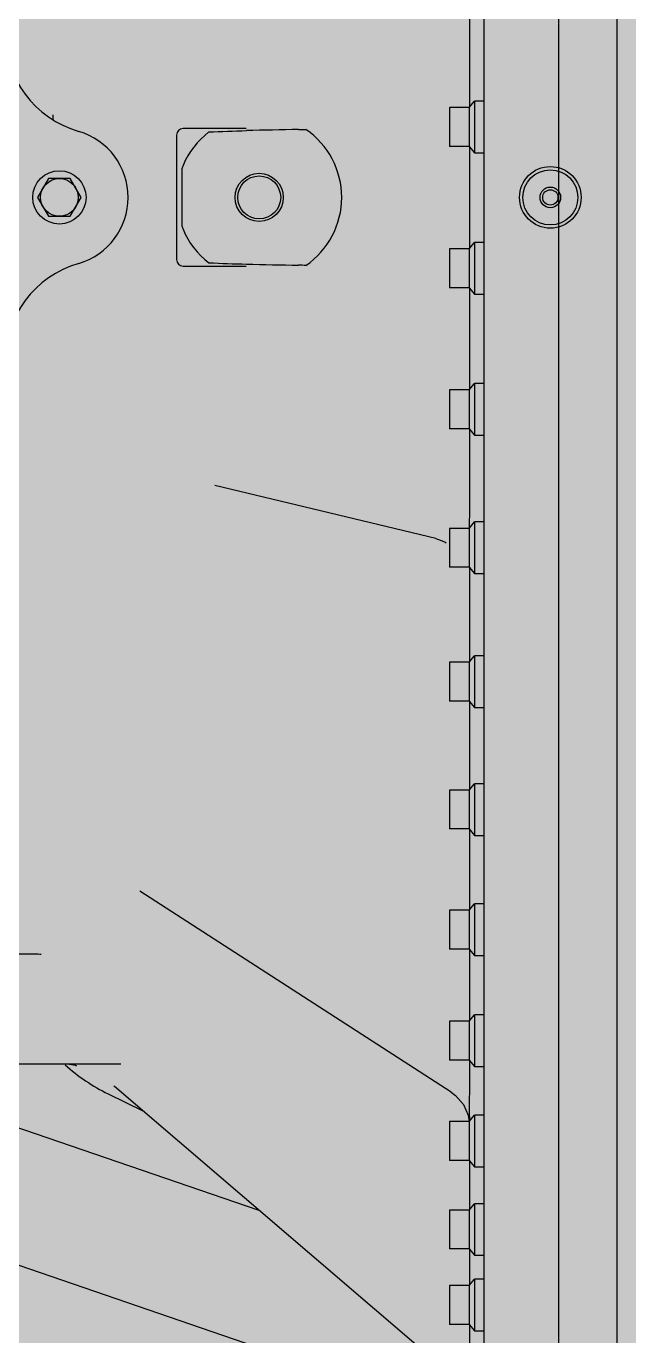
# Model space of a CAD drawing. Header units: millimetres. Extents: x -18489 to 17339, y -1599 to 10961.
# Drawn here: x -16792.3 to -16764.6, y 1536.7 to 1597.1 of the extents above; entities that cross this region are included whole.
import ezdxf

# ---------------------------------------------------------------- set-up
doc = ezdxf.new("R2010")
doc.units = ezdxf.units.MM
for name, color, linetype in [('188K-SM-03-F10-MECH-EQ-Y2257103$0$0 Xref', 8, 'Continuous'), ('188K-SM-03-F10-MECH-EQ-Y2257103$0$M-EQU-FOUNDATION', 8, 'Continuous'), ('188K-SM-03-F10-MECH-EQ-Y2257103$0$Micron CUP L10 HVAC EQU$0$M-MECH-EQU', 136, 'Continuous'), ('188K-SM-03-F10-MECH-EQ-Y2257103$0$Micron CUP L10 HVAC EQU$0$M-PHASE1 AREA', 252, 'Continuous')]:
    doc.layers.add(name, color=color, linetype=linetype)
pattern_1 = [(50, (4473.52, 709.2), (54.6554, -4.78173), [5.715, -62.865]), (355, (4473.52, 709.2), (-10.57303, 57.31705), [4.572, -50.29218]), (100.45144, (4478.076, 708.8), (44.08237, 52.53533), [4.857, -53.42707]), (46.1842, (4473.52, 724.44), (81.32371, -12.6127), [8.5725, -94.2975]), (96.63556, (4480.3, 723.39), (71.22124, 74.22784), [7.2855, -80.14068]), (351.18415, (4473.52, 724.44), (71.22124, 74.22784), [6.858, -75.43792]), (21, (4481.14, 720.63), (45.48432, -30.67956), [5.715, -62.865]), (326, (4481.14, 720.63), (18.54061, 55.25639), [4.572, -50.292]), (71.45144, (4484.93, 718.07), (64.02493, 24.57683), [4.857, -53.42698]), (37.5, (4473.521, 709.2), (0.926581, 25.366512), [0, -49.6824, 0, -51.054, 0, -50.4825]), (7.5, (4473.52, 709.2), (20.0459, 30.054172), [0, -29.1084, 0, -48.5394, 0, -19.2405]), (327.5, (4456.529, 709.2), (40.677179, -1.718623), [0, -19.05, 0, -59.436, 0, -78.867]), (317.5, (4448.91, 709.2), (44.438754, 7.62795), [0, -24.765, 0, -39.4716, 0, -56.007])]

# ---------------------------------------------------------------- blocks, each defined once
blk = doc.blocks.new('188K-SM-03-F10-MECH-EQ-Y2257103$0$Micron CUP L10 HVAC EQU$0$A$C0c53ceb0')
at = {"layer": '188K-SM-03-F10-MECH-EQ-Y2257103$0$Micron CUP L10 HVAC EQU$0$M-PHASE1 AREA'}
for p, q in [((-6246.39325, 8178.91829), (-6246.39325, 4934.33106)), ((-6219.49758, 7377.49283), (-6219.49758, 6056.73369)), ((-6280.9009, 7323.20014), (-6280.9009, 6111.62646)), ((-6287.24421, 6759.29033), (-6287.24421, 6805.54597)), ((-6287.62481, 6758.84245), (-6296.75919, 6758.84245)), ((-6296.75919, 6758.84245), (-6296.75919, 6740.9543)), ((-6287.62481, 6758.84245), (-6285.11286, 6761.79844)), ((-6287.62481, 6758.84245), (-6287.62481, 6740.9543)), ((-6280.9009, 6761.79844), (-6285.11286, 6761.79844)), ((-6285.11286, 6761.79844), (-6285.11286, 6737.99831)), ((-6422.48375, 6746.08509), (-6422.48375, 6688.7415)), ((-6390.35531, 6749.12989), (-6419.43895, 6749.12989)), ((-6287.62481, 6740.9543), (-6296.75919, 6740.9543)), ((-6287.62481, 6740.9543), (-6285.11286, 6737.99831)), ((-6287.24421, 6694.08627), (-6287.24421, 6740.50642)), ((-6285.11286, 6737.99831), (-6280.9009, 6737.99831)), ((-6420.12669, 6730.59901), (-6420.12669, 6704.22758)), ((-6481.5645, 6726.13536), (-6486.60018, 6717.4133)), ((-6471.49313, 6726.13536), (-6481.5645, 6726.13536)), ((-6466.45744, 6717.4133), (-6471.49313, 6726.13536)), ((-6486.60018, 6717.4133), (-6481.5645, 6708.69123)), ((-6471.49313, 6708.69123), (-6466.45744, 6717.4133)), ((-6481.5645, 6708.69123), (-6471.49313, 6708.69123)), ((-6287.62481, 6693.6384), (-6296.75919, 6693.6384)), ((-6296.75919, 6693.6384), (-6296.75919, 6675.75024)), ((-6287.62481, 6693.6384), (-6285.11286, 6696.59438)), ((-6287.62481, 6693.6384), (-6287.62481, 6675.75024)), ((-6280.9009, 6696.59438), (-6285.11286, 6696.59438)), ((-6285.11286, 6696.59438), (-6285.11286, 6672.79425)), ((-6419.43895, 6685.69671), (-6390.35531, 6685.69671)), ((-6287.62481, 6675.75024), (-6296.75919, 6675.75024)), ((-6287.62481, 6675.75024), (-6285.11286, 6672.79425)), ((-6287.24421, 6629.04966), (-6287.24421, 6675.30236)), ((-6285.11286, 6672.79425), (-6280.9009, 6672.79425)), ((-6287.62481, 6628.60178), (-6285.11286, 6631.55777)), ((-6285.11286, 6631.55777), (-6285.11286, 6607.75764)), ((-6280.9009, 6631.55777), (-6285.11286, 6631.55777)), ((-6296.75919, 6628.60178), (-6296.75919, 6610.71363)), ((-6287.62481, 6628.60178), (-6296.75919, 6628.60178)), ((-6287.62481, 6628.60178), (-6287.62481, 6610.71363)), ((-6287.62481, 6610.71363), (-6296.75919, 6610.71363)), ((-6287.62481, 6610.71363), (-6285.11286, 6607.75764)), ((-6287.24421, 6574.0608), (-6287.24421, 6610.26575)), ((-6285.11286, 6607.75764), (-6280.9009, 6607.75764)), ((-6302.90931, 6560.04777), (-6404.9137, 6584.48883)), ((-6287.38841, 6564.91023), (-6287.24421, 6574.08451)), ((-6296.75919, 6564.79467), (-6296.75919, 6546.90651)), ((-6287.62481, 6564.79467), (-6296.75919, 6564.79467)), ((-6287.62481, 6564.79467), (-6285.11286, 6567.75065)), ((-6287.62481, 6564.79467), (-6287.62481, 6546.90651)), ((-6285.11286, 6567.75065), (-6285.11286, 6543.95053)), ((-6280.9009, 6567.75065), (-6285.11286, 6567.75065)), ((-6302.91377, 6560.04878), (-6302.16725, 6559.8524)), ((-6302.16725, 6559.8524), (-6299.99016, 6559.06362)), ((-6299.99016, 6559.06362), (-6298.60593, 6558.36097)), ((-6298.60593, 6558.36097), (-6298.25359, 6558.14726)), ((-6287.62481, 6546.90651), (-6296.75919, 6546.90651)), ((-6287.62481, 6546.90651), (-6285.11286, 6543.95053)), ((-6287.24421, 6503.46744), (-6287.24421, 6546.45863)), ((-6285.11286, 6543.95053), (-6280.9009, 6543.95053)), ((-6287.62481, 6503.01957), (-6285.11286, 6505.97555)), ((-6285.11286, 6505.97555), (-6285.11286, 6482.17542)), ((-6280.9009, 6505.97555), (-6285.11286, 6505.97555)), ((-6296.75919, 6503.01957), (-6296.75919, 6485.13141)), ((-6287.62481, 6503.01957), (-6296.75919, 6503.01957)), ((-6287.62481, 6503.01957), (-6287.62481, 6485.13141)), ((-6287.62481, 6485.13141), (-6296.75919, 6485.13141)), ((-6287.62481, 6485.13141), (-6285.11286, 6482.17542)), ((-6287.24421, 6444.50132), (-6287.24421, 6484.68353)), ((-6285.11286, 6482.17542), (-6280.9009, 6482.17542)), ((-6296.75919, 6444.05344), (-6296.75919, 6426.16529)), ((-6287.62481, 6444.05344), (-6296.75919, 6444.05344)), ((-6287.62481, 6444.05344), (-6285.11286, 6447.00943)), ((-6287.62481, 6444.05344), (-6287.62481, 6426.16529)), ((-6285.11286, 6447.00943), (-6285.11286, 6423.2093)), ((-6280.9009, 6447.00943), (-6285.11286, 6447.00943)), ((-6287.62481, 6426.16529), (-6296.75919, 6426.16529)), ((-6287.62481, 6426.16529), (-6285.11286, 6423.2093)), ((-6287.24421, 6389.0858), (-6287.24421, 6425.71741)), ((-6285.11286, 6423.2093), (-6280.9009, 6423.2093)), ((-6295.94828, 6304.7759), (-6439.43843, 6397.47139)), ((-6287.62481, 6388.63793), (-6285.11286, 6391.59391)), ((-6285.11286, 6391.59391), (-6285.11286, 6367.79379)), ((-6280.9009, 6391.59391), (-6285.11286, 6391.59391)), ((-6296.75919, 6388.63793), (-6296.75919, 6370.74977)), ((-6287.62481, 6388.63793), (-6296.75919, 6388.63793)), ((-6287.62481, 6388.63793), (-6287.62481, 6370.74977)), ((-6498.60356, 6368.53082), (-6486.53228, 6368.53082)), ((-6486.53262, 6368.53086), (-6485.55518, 6368.47346)), ((-6485.55518, 6368.47346), (-6484.93991, 6368.35722)), ((-6287.62481, 6370.74977), (-6296.75919, 6370.74977)), ((-6287.62481, 6370.74977), (-6285.11286, 6367.79379)), ((-6287.24421, 6337.91787), (-6287.24421, 6370.74977)), ((-6285.11286, 6367.79379), (-6280.9009, 6367.79379)), ((-6296.75919, 6337.47), (-6296.75919, 6319.58184)), ((-6287.62481, 6337.47), (-6296.75919, 6337.47)), ((-6287.62481, 6337.47), (-6285.11286, 6340.42598)), ((-6287.62481, 6337.47), (-6287.62481, 6319.58184)), ((-6285.11286, 6340.42598), (-6285.11286, 6316.62585)), ((-6280.9009, 6340.42598), (-6285.11286, 6340.42598)), ((-6507.99167, 6317.78428), (-6448.17771, 6317.78428)), ((-6473.57348, 6317.78428), (-6473.20587, 6317.78039)), ((-6473.20587, 6317.78039), (-6470.94129, 6317.57961)), ((-6470.94129, 6317.57961), (-6469.27485, 6317.21436)), ((-6469.27485, 6317.21436), (-6468.60881, 6316.99906)), ((-6287.62481, 6319.58184), (-6296.75919, 6319.58184)), ((-6287.62481, 6319.58184), (-6285.11286, 6316.62585)), ((-6287.24421, 6306.48005), (-6287.24421, 6319.58184)), ((-6285.11286, 6316.62585), (-6280.9009, 6316.62585)), ((-6451.4244, 6307.59693), (-6451.4468, 6307.61298)), ((-6451.4468, 6307.61298), (-6451.28735, 6307.48793)), ((-6451.41293, 6307.5888), (-6451.40992, 6307.58669)), ((-6451.28735, 6307.48793), (-6451.095, 6307.32754)), ((-6296.75919, 6175.2037), (-6451.09509, 6307.32762)), ((-6287.38841, 6300.03655), (-6287.24421, 6306.49685)), ((-6454.02087, 6303.97693), (-6438.12449, 6296.22374)), ((-6295.94781, 6304.7756), (-6293.85677, 6303.21145)), ((-6293.85677, 6303.21145), (-6290.28314, 6299.10745)), ((-6290.28314, 6299.10745), (-6288.01846, 6294.16435)), ((-6288.01846, 6294.16435), (-6287.59097, 6291.19808)), ((-6287.62481, 6291.1932), (-6285.11286, 6294.14919)), ((-6287.28575, 6291.54303), (-6287.38841, 6295.71109)), ((-6285.11286, 6294.14919), (-6285.11286, 6270.34906)), ((-6280.9009, 6294.14919), (-6285.11286, 6294.14919)), ((-6503.81777, 6291.28451), (-6384.61435, 6250.41477)), ((-6296.75919, 6291.1932), (-6296.75919, 6273.30504)), ((-6287.62481, 6291.1932), (-6296.75919, 6291.1932)), ((-6287.62481, 6291.1932), (-6287.62481, 6273.30504)), ((-6287.62481, 6273.30504), (-6296.75919, 6273.30504)), ((-6287.62481, 6273.30504), (-6285.11286, 6270.34906)), ((-6287.24421, 6250.83745), (-6287.24421, 6273.30504)), ((-6285.11286, 6270.34906), (-6280.9009, 6270.34906)), ((-6287.62481, 6250.38958), (-6285.11286, 6253.34556)), ((-6285.11286, 6253.34556), (-6285.11286, 6229.54543)), ((-6280.9009, 6253.34556), (-6285.11286, 6253.34556)), ((-6296.75919, 6250.38958), (-6296.75919, 6232.50142)), ((-6287.62481, 6250.38958), (-6296.75919, 6250.38958)), ((-6287.62481, 6250.38958), (-6287.62481, 6232.50142)), ((-6530.44701, 6237.05271), (-6348.01529, 6174.50469)), ((-6287.62481, 6232.50142), (-6296.75919, 6232.50142)), ((-6287.62481, 6232.50142), (-6285.11286, 6229.54543)), ((-6287.24421, 6216.0202), (-6287.24421, 6232.50142)), ((-6285.11286, 6229.54543), (-6280.9009, 6229.54543)), ((-6296.75919, 6215.57232), (-6296.75919, 6197.68416)), ((-6287.62481, 6215.57232), (-6296.75919, 6215.57232)), ((-6287.62481, 6215.57232), (-6285.11286, 6218.52831)), ((-6287.62481, 6215.57232), (-6287.62481, 6197.68416)), ((-6285.11286, 6218.52831), (-6285.11286, 6194.72818)), ((-6280.9009, 6218.52831), (-6285.11286, 6218.52831)), ((-6287.62481, 6197.68416), (-6296.75919, 6197.68416)), ((-6287.62481, 6197.68416), (-6285.11286, 6194.72818)), ((-6287.24421, 6187.62721), (-6287.24421, 6197.68416)), ((-6285.11286, 6194.72818), (-6280.9009, 6194.72818))]:
    blk.add_line(p, q, dxfattribs=at)
for centre, radius in [((-6476.52881, 6717.4133), 12.29335), ((-6384.42384, 6717.4133), 11.10081), ((-6250.19924, 6717.4133), 14.20903), ((-6250.19924, 6717.4133), 12.68664), ((-6476.52881, 6717.4133), 8.72206), ((-6384.42384, 6717.4133), 9.90826), ((-6250.19924, 6717.4133), 4.75749), ((-6250.19924, 6717.4133), 3.52688)]:
    blk.add_circle(centre, radius, dxfattribs=at)
for centre, radius, start, end in [((-6454.20034, 6793.6282), 47.70175, 180, 253.67113818), ((-6460.54365, 6755.4732), 19.02995, 180, 187.12726328), ((-6476.52881, 6717.4133), 31.71659, 286.32886182, 73.67113818), ((-6419.43895, 6746.08509), 3.04479, 90, 180), ((-6384.42384, 6717.4133), 38.05991, 127.58578965, 157.23417919), ((-6334.94465, 4684.07595), 2064.85361, 90.86870216, 91.53704385), ((-6368.97066, 6927.28905), 178.61754, 270.87269468, 271.96004899), ((-6384.42384, 6717.4133), 38.05991, 304.50924522, 55.49085535), ((-6384.43874, 6717.41917), 38.0439, 157.23365402, 159.73041597), ((-6384.43007, 6717.41084), 38.05322, 200.26988978, 202.76604023), ((-6384.42384, 6717.4133), 38.05991, 202.76582081, 232.41421035), ((-6454.20034, 6641.19839), 47.70175, 106.32886182, 180), ((-6419.43895, 6688.7415), 3.04479, 180, 270), ((-6334.93733, 8750.99261), 2065.09568, 268.46293326, 269.13145792), ((-6368.94418, 6508.4733), 177.68146, 88.03814755, 89.12821169), ((-6416.64789, 6380.60289), 85.25419, 227.80479194, 244), ((-8290.84767, 6297.87359), 2003.46041, 359.93930707, 0.0606931)]:
    blk.add_arc(centre, radius, start, end, dxfattribs=at)
for points in [[(-6407.63843, 6747.57352), (-6401.87187, 6747.8429), (-6396.10142, 6748.02814), (-6390.33075, 6748.18661)], [(-6407.63843, 6687.25307), (-6401.87187, 6686.98369), (-6396.10142, 6686.79846), (-6390.33075, 6686.63999)]]:
    blk.add_open_spline(points, degree=3, dxfattribs=at)
blk = doc.blocks.new('188K-SM-03-F10-MECH-EQ-Y2257103$0$Micron CUP L10 HVAC EQU')
at = {"layer": '188K-SM-03-F10-MECH-EQ-Y2257103$0$Micron CUP L10 HVAC EQU$0$M-MECH-EQU'}
blk.add_blockref('188K-SM-03-F10-MECH-EQ-Y2257103$0$Micron CUP L10 HVAC EQU$0$A$C0c53ceb0', (-206166.7, 2082.18), dxfattribs=at)
blk = doc.blocks.new('188K-SM-03-F10-MECH-EQ-Y2257103')
at = {"layer": '188K-SM-03-F10-MECH-EQ-Y2257103$0$M-EQU-FOUNDATION'}
h = blk.add_hatch(dxfattribs=at)
h.set_pattern_fill('AR-CONC', color=256, scale=0.3)
h.set_pattern_definition(pattern_1)
h.paths.add_polyline_path([(-17043.149, 4192.459), (-16393.149, 4192.459), (-16393.149, 1372.459), (-17043.149, 1372.459)], flags=16)
h.paths.add_polyline_path([(-17048.149, 4197.459), (-16388.149, 4197.459), (-16388.149, 1367.459), (-17048.149, 1367.459)])
h = blk.add_hatch(dxfattribs=at)
h.set_pattern_fill('AR-CONC', color=256, scale=0.3)
h.set_pattern_definition(pattern_1)
h.paths.add_polyline_path([(-17033.149, 4182.459), (-16403.149, 4182.459), (-16403.149, 1382.459), (-17033.149, 1382.459)])
at = {"layer": '188K-SM-03-F10-MECH-EQ-Y2257103$0$0 Xref', "xscale": 0.1, "yscale": 0.1, "zscale": 0.1}
blk.add_blockref('188K-SM-03-F10-MECH-EQ-Y2257103$0$Micron CUP L10 HVAC EQU', (4473.521, 709.199), dxfattribs=at)

msp = doc.modelspace()

# ---------------------------------------------------------------- block references
msp.add_blockref('188K-SM-03-F10-MECH-EQ-Y2257103', (0, 0))

doc.saveas('drawing.dxf')
